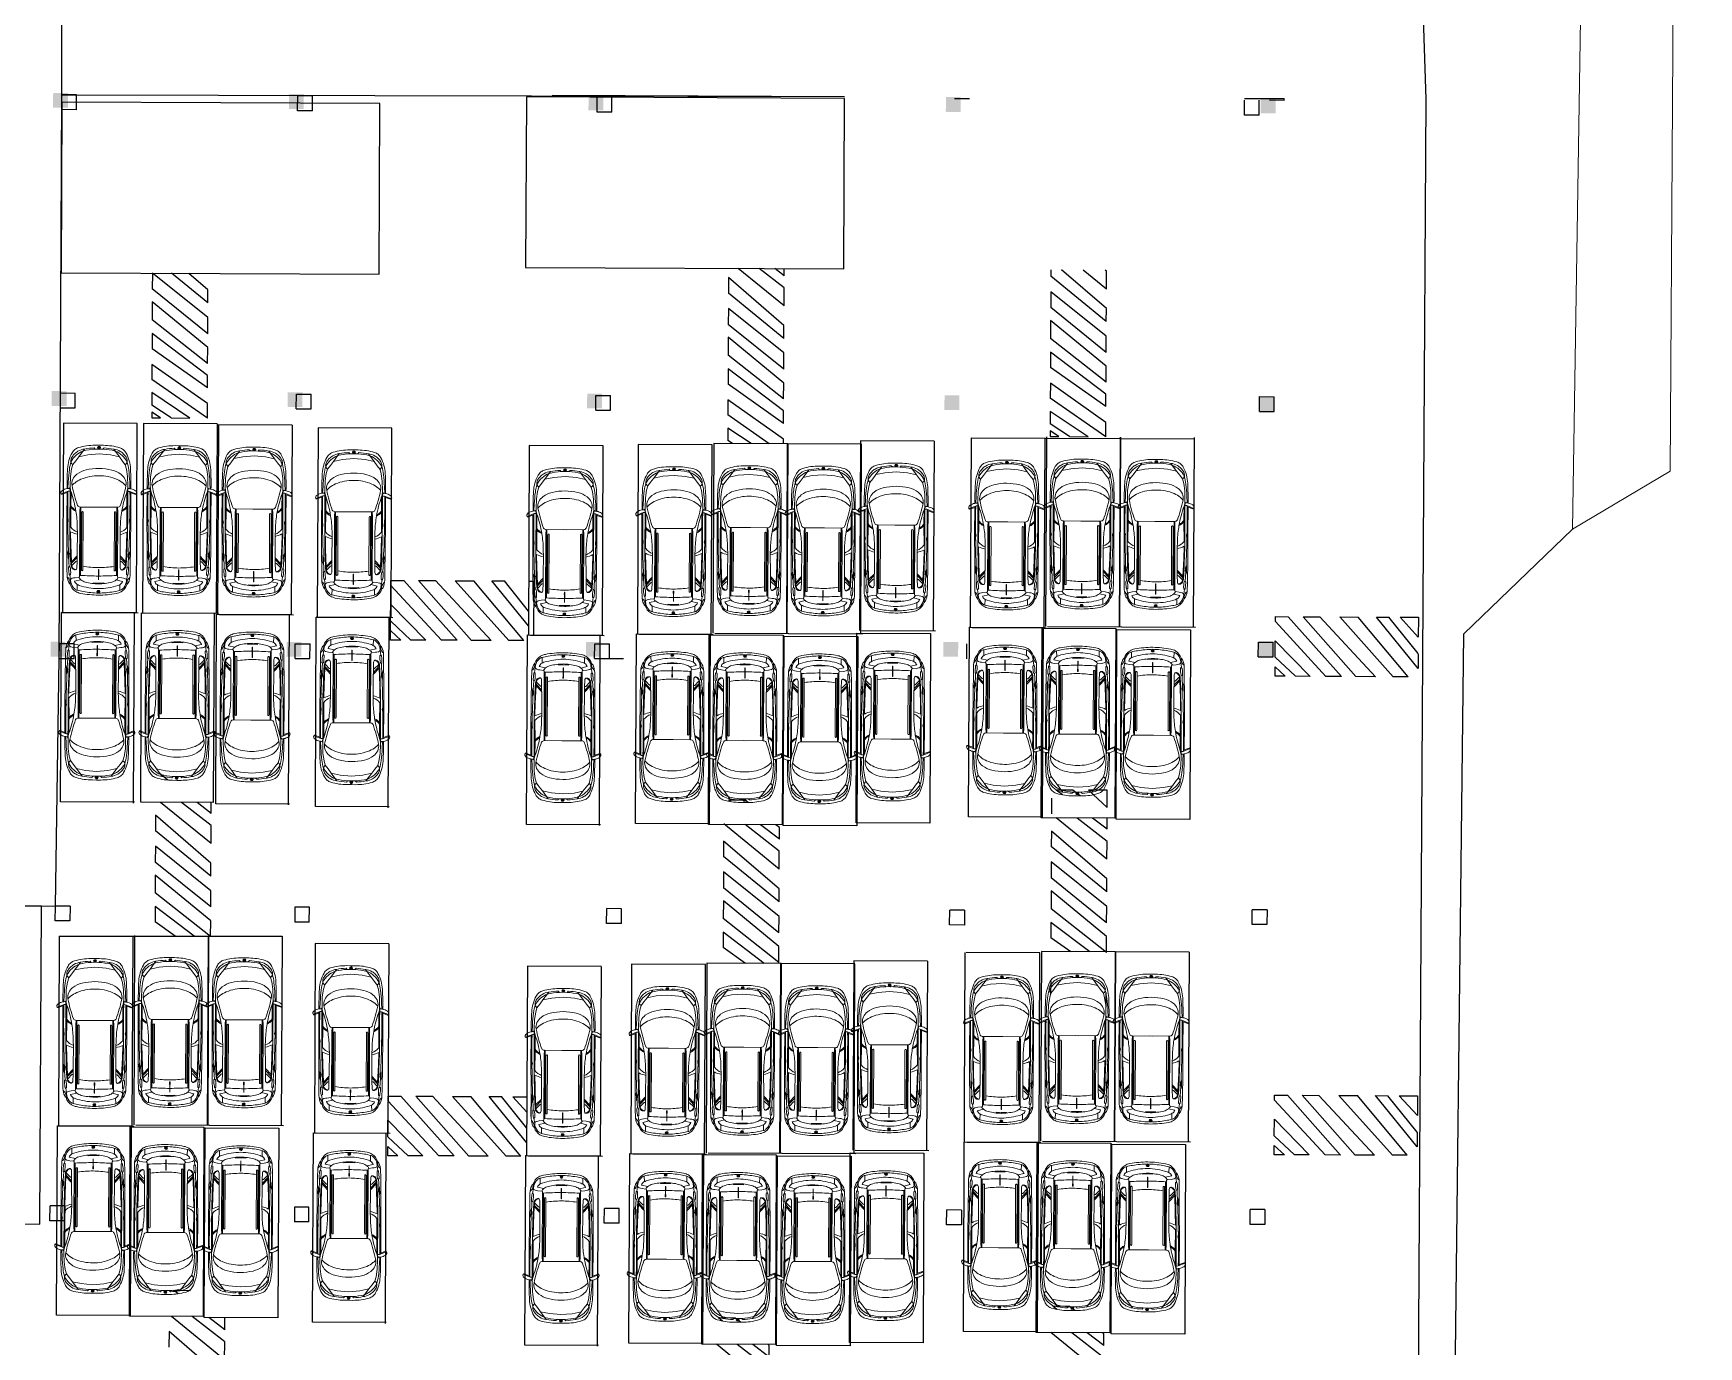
# Model space of a CAD drawing. Header units: metres. Extents: x 322294 to 7190115, y 7390841 to 10157759.
# Drawn here: x 323582.77 to 323627.81, y 7394658.38 to 7394693.89 of the extents above; entities that cross this region are included whole.
import ezdxf

# ---------------------------------------------------------------- set-up
doc = ezdxf.new("R2010")
doc.units = ezdxf.units.M
doc.layers.get('0').update_dxf_attribs({"lineweight": 18})
for name, color, linetype, lineweight in [('100_SIST_VIARIO_MEIO_FIO', 1, 'Continuous', 18), ('206_MURO_E_MURO_ARRIMO', 7, 'Continuous', 18), ('linagrossa', 7, 'Continuous', 25)]:
    doc.layers.add(name, color=color, linetype=linetype, lineweight=lineweight)

# ---------------------------------------------------------------- blocks, each defined once
blk = doc.blocks.new('Renault Scénic dessus')
for p, q in [((-0.592, 0.8), (-0.486, 0.801)), ((-0.486, 0.801), (-0.235, 0.8)), ((-0.443, 0.774), (-0.03, 0.774)), ((-0.235, 0.8), (0.26, 0.801)), ((-0.03, 0.774), (0.016, 0.774)), ((0.131, 0.513), (0, 0.504)), ((0, 0.485), (1.982, 0.485)), ((0.016, 0.774), (0.586, 0.778)), ((2.028, 0.513), (0.131, 0.513)), ((0.26, 0.801), (0.746, 0.8)), ((0.721, 0.779), (1.085, 0.771)), ((0.746, 0.8), (1.215, 0.789)), ((1.085, 0.771), (1.588, 0.751)), ((1.215, 0.789), (1.536, 0.776)), ((1.588, 0.751), (1.414, 0.586)), ((1.464, 0.587), (1.634, 0.749)), ((1.536, 0.776), (1.671, 0.767)), ((1.688, 0.732), (1.577, 0.623)), ((1.968, 0.799), (2.122, 0.777)), ((1.982, 0.485), (1.982, 0.513)), ((2.122, 0.777), (2.216, 0.785)), ((2.122, 0.777), (2.188, 0.768)), ((2.247, 0.58), (2.414, 0.582)), ((-1.756, -0.017), (-1.726, 0.007)), ((-1.756, -0.019), (-1.726, 0.005)), ((-1.726, 0.007), (-1.686, -0.021)), ((-1.726, -0.024), (-1.726, 0.007)), ((-1.726, 0.005), (-1.686, -0.023)), ((-1.726, -0.026), (-1.726, 0.005)), ((-1.719, 0.108), (-1.684, 0.074)), ((-1.717, 0.004), (-1.717, -0.028)), ((-1.717, 0.002), (-1.717, -0.03)), ((1.827, 0.458), (0.152, 0.458)), ((1.827, 0.417), (0.152, 0.417)), ((2.421, -0.017), (2.451, 0.007)), ((2.421, -0.019), (2.451, 0.005)), ((2.451, 0.007), (2.492, -0.021)), ((2.451, -0.024), (2.451, 0.007)), ((2.451, 0.005), (2.492, -0.023)), ((2.451, -0.026), (2.451, 0.005)), ((2.46, 0.004), (2.46, -0.028)), ((2.46, 0.002), (2.46, -0.03)), ((-1.756, -0.017), (-1.756, -0.045)), ((-1.756, -0.019), (-1.756, -0.047)), ((-1.756, -0.054), (-1.756, -0.026)), ((-1.756, -0.056), (-1.756, -0.028)), ((-1.756, -0.054), (-1.726, -0.078)), ((-1.756, -0.056), (-1.726, -0.08)), ((-1.753, -0.024), (-1.726, -0.047)), ((-1.753, -0.047), (-1.726, -0.024)), ((-1.753, -0.049), (-1.726, -0.026)), ((-1.753, -0.026), (-1.726, -0.049)), ((-1.726, -0.024), (-1.704, -0.037)), ((-1.726, -0.026), (-1.704, -0.039)), ((-1.726, -0.047), (-1.704, -0.034)), ((-1.726, -0.049), (-1.704, -0.036)), ((-1.726, -0.047), (-1.726, -0.078)), ((-1.726, -0.049), (-1.726, -0.08)), ((-1.726, -0.078), (-1.686, -0.05)), ((-1.726, -0.08), (-1.686, -0.052)), ((-1.719, -0.181), (-1.684, -0.147)), ((-1.717, -0.075), (-1.717, -0.043)), ((-1.717, -0.077), (-1.717, -0.045)), ((-1.686, -0.05), (-1.686, -0.017)), ((-1.686, -0.052), (-1.686, -0.018)), ((-1.686, -0.021), (-1.686, -0.055)), ((-1.686, -0.023), (-1.686, -0.056)), ((2.421, -0.017), (2.421, -0.045)), ((2.421, -0.019), (2.421, -0.047)), ((2.421, -0.054), (2.421, -0.026)), ((2.421, -0.056), (2.421, -0.028)), ((2.421, -0.054), (2.451, -0.078)), ((2.421, -0.056), (2.451, -0.08)), ((2.424, -0.024), (2.451, -0.047)), ((2.424, -0.047), (2.451, -0.024)), ((2.424, -0.049), (2.451, -0.026)), ((2.424, -0.026), (2.451, -0.049)), ((2.451, -0.024), (2.474, -0.037)), ((2.451, -0.026), (2.474, -0.039)), ((2.451, -0.047), (2.474, -0.034)), ((2.451, -0.049), (2.474, -0.036)), ((2.451, -0.047), (2.451, -0.078)), ((2.451, -0.049), (2.451, -0.08)), ((2.451, -0.078), (2.492, -0.05)), ((2.451, -0.08), (2.492, -0.052)), ((2.46, -0.075), (2.46, -0.043)), ((2.46, -0.077), (2.46, -0.045)), ((2.492, -0.05), (2.492, -0.017)), ((2.492, -0.052), (2.492, -0.018)), ((2.492, -0.021), (2.492, -0.055)), ((2.492, -0.023), (2.492, -0.056)), ((-0.592, -0.873), (-0.486, -0.874)), ((-0.486, -0.874), (-0.235, -0.873)), ((-0.443, -0.847), (-0.03, -0.847)), ((-0.235, -0.873), (0.26, -0.874)), ((-0.03, -0.847), (0.016, -0.847)), ((0, -0.558), (1.982, -0.558)), ((0.131, -0.586), (0, -0.577)), ((0.016, -0.847), (0.586, -0.851)), ((2.028, -0.586), (0.131, -0.586)), ((1.827, -0.49), (0.152, -0.49)), ((1.827, -0.531), (0.152, -0.531)), ((0.26, -0.874), (0.746, -0.873)), ((0.721, -0.852), (1.085, -0.844)), ((0.746, -0.873), (1.215, -0.862)), ((1.085, -0.844), (1.588, -0.824)), ((1.215, -0.862), (1.536, -0.849)), ((1.588, -0.824), (1.414, -0.659)), ((1.464, -0.66), (1.634, -0.822)), ((1.536, -0.849), (1.671, -0.84)), ((1.688, -0.805), (1.577, -0.696)), ((1.968, -0.872), (2.122, -0.85)), ((1.982, -0.558), (1.982, -0.586)), ((2.122, -0.85), (2.188, -0.841)), ((2.122, -0.85), (2.216, -0.858)), ((2.247, -0.653), (2.414, -0.655))]:
    blk.add_line(p, q)
for points in [[(-0.461, 0.856, 0.353906), (-0.419, 0.89), (-0.367, 1.032, 0.370774), (-0.378, 1.061, 0.210872), (-0.429, 1.065, 0.162353), (-0.48, 1.026, 0.107278), (-0.535, 0.889, 0.020964), (-0.541, 0.839, 0.389381), (-0.513, 0.804, 0.080297), (-0.462, 0.803, 16.722263)], [(-1.794, -0.036), (-1.794, 0.087, -0.072167), (-1.725, 0.562, -0.093699), (-1.672, 0.665, -0.103338), (-1.574, 0.747, -0.111893), (-1.109, 0.878, -0.016441), (-0.535, 0.889, -2.171327)], [(-1.234, 0.726, 0.26796), (-1.354, 0.781, 0.119019), (-1.457, 0.746, 0.056513), (-1.544, 0.676, 0.058396), (-1.621, 0.578, 0.113862), (-1.685, 0.386, 0.030391), (-1.719, 0.108, 0.308257)], [(-0.538, 0.864), (-0.733, 0.855, 0.019145), (-1.087, 0.825, 0.041952), (-1.316, 0.777, 0.176888), (-1.63, 0.428, 0.05168), (-1.684, 0.074), (-1.686, -0.036)], [(0, -0.073), (0, 0.504, 0.253925), (-0.043, 0.583, 0.035571), (-0.622, 0.746, 0.164538), (-0.806, 0.723, 0.116966), (-0.954, 0.603, 0.107283), (-1.079, 0.338, 0.054096), (-1.125, -0.036, 0.659613)], [(-0.909, -0.036, -0.109468), (-0.806, 0.489, -0.0676), (-0.697, 0.668, -0.054472), (-0.619, 0.745, -0.054472)], [(-0.62, 0.8), (-0.583, 0.8, 0.374865), (-0.541, 0.836, 3.046948)], [(1.588, 0.751), (1.679, 0.747, -0.195924), (1.782, 0.699), (1.813, 0.656, -0.415988), (1.804, 0.607, -0.131117), (1.76, 0.591), (1.578, 0.588), (1.277, 0.585), (0.791, 0.581), (0.564, 0.587, -0.034917), (0.118, 0.63, -0.042594), (-0.443, 0.774, 0.089828), (-0.601, 0.8, 8.659985)], [(-0.419, 0.89), (0.337, 0.892), (1.099, 0.887), (1.804, 0.881), (1.981, 0.877, -0.117452), (2.192, 0.827, -0.109222), (2.242, 0.786, -1.522612)], [(0.539, 0.862, 0.208692), (0.493, 0.886), (0.311, 0.887, 0.262646), (0.273, 0.866, 0.262646)], [(0.32, 0.865, 0.18708), (0.459, 0.863, 0.18708)], [(1.533, 0.828, 0.098436), (1.476, 0.85), (1.304, 0.855, 0.216984), (1.268, 0.84, 0.216984)], [(1.319, 0.838, 0.187689), (1.354, 0.821), (1.428, 0.819, 0.228967), (1.457, 0.832, 0.228967)], [(1.749, 0.789, 0.056082), (1.948, 0.774, 0.779005), (1.957, 0.813, 0.075049), (1.933, 0.82, 0.03971), (1.748, 0.834, 0.875786), (1.749, 0.789, -0.269448)], [(2.028, 0.513), (2.038, 0.537), (2.05, 0.644, -0.038104), (2.068, 0.731, -0.301997), (2.122, 0.777, -0.551842)], [(2.226, -0.036, 0.058416), (2.176, 0.346, 0.106862), (2.112, 0.476, 0.104556), (2.038, 0.537, 1.240711)], [(2.242, 0.786, -0.222402), (2.056, 0.849, -0.251336), (2.048, 0.872, -0.251336)], [(2.364, -0.036, 0.076148), (2.272, 0.524, 0.065065), (2.241, 0.591, 0.165567), (2.153, 0.66), (2.112, 0.476)], [(2.188, 0.768, -0.163029), (2.377, 0.655, -0.113893), (2.414, 0.582, -0.020711), (2.453, 0.404, -0.036759), (2.495, -0.036, -1.02374)], [(2.242, 0.786, -0.1817), (2.451, 0.623, -0.092141), (2.504, 0.484, -0.042972), (2.554, -0.036, 0.990734)], [(0, 0), (0, -0.577, -0.253925), (-0.043, -0.656, -0.035571), (-0.622, -0.819, -0.164538), (-0.806, -0.796, -0.116966), (-0.954, -0.676, -0.107283), (-1.079, -0.411, -0.054096), (-1.125, -0.036, -0.659613)], [(-1.794, -0.036), (-1.794, -0.16, 0.072167), (-1.725, -0.635, 0.093699), (-1.672, -0.738, 0.103338), (-1.574, -0.82, 0.111893), (-1.109, -0.951, 0.016441), (-0.535, -0.962, 2.171327)], [(-1.234, -0.799, -0.26796), (-1.354, -0.854, -0.119019), (-1.457, -0.819, -0.056513), (-1.544, -0.749, -0.058396), (-1.621, -0.651, -0.113862), (-1.685, -0.459, -0.030391), (-1.719, -0.181, -0.308257)], [(-0.538, -0.937), (-0.733, -0.928, -0.019145), (-1.087, -0.898, -0.041952), (-1.316, -0.85, -0.176888), (-1.63, -0.501, -0.05168), (-1.684, -0.147), (-1.686, -0.036)], [(-0.909, -0.036, 0.109468), (-0.806, -0.562, 0.0676), (-0.697, -0.741, 0.054472), (-0.619, -0.818, 0.054472)], [(2.226, -0.036, -0.058416), (2.176, -0.419, -0.106862), (2.112, -0.549, -0.104556), (2.038, -0.61, -1.240711)], [(2.364, -0.036, -0.076148), (2.272, -0.597, -0.065065), (2.241, -0.664, -0.165567), (2.153, -0.733), (2.112, -0.549)], [(2.188, -0.841, 0.163029), (2.377, -0.728, 0.113893), (2.414, -0.655, 0.020711), (2.453, -0.477, 0.036759), (2.495, -0.036, 1.02374)], [(2.242, -0.859, 0.1817), (2.451, -0.696, 0.092141), (2.504, -0.557, 0.042972), (2.554, -0.036, -0.990734)], [(-0.62, -0.873), (-0.583, -0.873, -0.374865), (-0.541, -0.909, -3.046948)], [(1.588, -0.824), (1.679, -0.82, 0.195924), (1.782, -0.772), (1.813, -0.729, 0.415988), (1.804, -0.68, 0.131117), (1.76, -0.664), (1.578, -0.66), (1.277, -0.658), (0.791, -0.654), (0.564, -0.66, 0.034917), (0.118, -0.703, 0.042594), (-0.443, -0.847, -0.089828), (-0.601, -0.873, -8.659985)], [(-0.461, -0.929, -0.353906), (-0.419, -0.963), (-0.367, -1.105, -0.370774), (-0.378, -1.134, -0.210872), (-0.429, -1.138, -0.162353), (-0.48, -1.099, -0.107278), (-0.535, -0.962, -0.020964), (-0.541, -0.912, -0.389381), (-0.513, -0.877, -0.080297), (-0.462, -0.876, -16.722263)], [(-0.419, -0.963), (0.337, -0.965), (1.099, -0.96), (1.804, -0.954), (1.981, -0.95, 0.117452), (2.192, -0.9, 0.109222), (2.242, -0.859, 1.522612)], [(0.539, -0.935, -0.208692), (0.493, -0.959), (0.311, -0.96, -0.262646), (0.273, -0.939, -0.262646)], [(0.32, -0.938, -0.18708), (0.459, -0.936, -0.18708)], [(1.533, -0.901, -0.098436), (1.476, -0.923), (1.304, -0.928, -0.216984), (1.268, -0.913, -0.216984)], [(1.319, -0.911, -0.187689), (1.354, -0.894), (1.428, -0.892, -0.228967), (1.457, -0.905, -0.228967)], [(1.749, -0.862, -0.056082), (1.948, -0.847, -0.779005), (1.957, -0.886, -0.075049), (1.933, -0.893, -0.03971), (1.748, -0.907, -0.875786), (1.749, -0.862, 0.269448)], [(2.028, -0.586), (2.038, -0.61), (2.05, -0.717, 0.038104), (2.068, -0.804, 0.301997), (2.122, -0.85, 0.551842)], [(2.242, -0.859, 0.222402), (2.056, -0.922, 0.251336), (2.048, -0.945, 0.251336)]]:
    blk.add_lwpolyline(points, format="xyb")
for points in [[(-0.462, 0.803), (-0.461, 0.856), (-0.378, 1.061)], [(-1.685, 0.386), (-1.461, 0.552), (-1.341, 0.643), (-1.234, 0.726), (-1.106, 0.761), (-0.89, 0.793), (-0.62, 0.8)], [(-1.544, -0.036), (-1.516, 0.292), (-1.461, 0.552)], [(2.217, 0.114), (2.197, 0.114), (2.205, -0.036)], [(-1.685, -0.459), (-1.461, -0.625), (-1.341, -0.716), (-1.234, -0.799), (-1.106, -0.834), (-0.89, -0.866), (-0.62, -0.873)], [(-1.544, -0.036), (-1.516, -0.365), (-1.461, -0.625)], [(2.217, -0.187), (2.197, -0.187), (2.205, -0.036)], [(-0.462, -0.876), (-0.461, -0.929), (-0.378, -1.134)]]:
    blk.add_lwpolyline(points)
for points in [[(1.813, -0.043), (1.885, -0.043), (1.885, -0.03), (1.813, -0.03)], [(1.813, -0.03), (1.885, -0.03), (1.885, -0.043), (1.813, -0.043)], [(1.885, -0.04), (2.112, -0.04), (2.112, -0.033), (1.885, -0.033)], [(1.885, -0.033), (2.112, -0.033), (2.112, -0.04), (1.885, -0.04)]]:
    blk.add_lwpolyline(points, close=True)
for centre, radius, start, end in [((-0.068, -31.724), 32.591, 88.5773, 90.6437), ((-0.236, 0.481), 0.357, 25.7701, 55.1016), ((-0.328, 0.407), 0.5, 26.5906, 47.4086), ((0.318, 0.433), 0.436, 19.9559, 52.2027), ((-0.127, 0.366), 0.943, 13.1877, 25.9771), ((-0.067, -31.688), 32.556, 86.8361, 88.5773), ((1.624, 0.604), 0.051, 158.9024, 199.4247), ((1.658, 0.569), 0.198, 48.7917, 86.2108), ((1.716, 0.697), 0.0455, 96.6793, 128.3391), ((-1.305, -0.06), 3.061, 9.7305, 10.2412), ((1.723, 0.643), 0.0998, 355.1854, 48.7917), ((1.787, 0.638), 0.0356, 299.4803, 355.1854), ((-14.932, -0.345), 16.935, 1.0451, 2.8091), ((0.152, 0.437), 0.0205, 90, 270), ((-1.305, -0.06), 3.061, 0.4344, 8.9519), ((1.827, 0.437), 0.0205, 270, 90), ((-1.305, -0.013), 3.061, 351.0481, 359.5656), ((-14.932, 0.272), 16.935, 357.1909, 358.9549), ((-0.068, 31.651), 32.591, 269.3563, 271.4227), ((-0.236, -0.554), 0.357, 304.8984, 334.2299), ((-0.328, -0.48), 0.5, 312.5914, 333.4094), ((0.152, -0.51), 0.0205, 90, 270), ((0.318, -0.506), 0.436, 307.7973, 340.0441), ((-0.127, -0.438), 0.943, 334.0229, 346.8123), ((-0.067, 31.615), 32.556, 271.4227, 273.1639), ((1.624, -0.677), 0.051, 160.5753, 201.0976), ((1.658, -0.642), 0.198, 273.7892, 311.2083), ((1.716, -0.77), 0.0455, 231.6609, 263.3207), ((-1.305, -0.013), 3.061, 349.7588, 350.2695), ((1.723, -0.716), 0.0998, 311.2083, 4.8146), ((1.787, -0.711), 0.0356, 4.8146, 60.5197), ((1.827, -0.51), 0.0205, 270, 90)]:
    blk.add_arc(centre, radius, start, end)
blk = doc.blocks.new('A$C163E78D0')
blk.add_blockref('Renault Scénic dessus', (10.615, 6.021))

msp = doc.modelspace()

# ---------------------------------------------------------------- hatches: boundary and pattern name
at = {"layer": 'linagrossa'}
h = msp.add_hatch(color=256, dxfattribs=at)
h.dxf.hatch_style = 1
h.paths.add_polyline_path([(323583.704, 7394691.872), (323583.706, 7394692.272), (323583.306, 7394692.274), (323583.304, 7394691.874)])
h.paths.add_polyline_path([(323583.667, 7394683.812), (323583.669, 7394684.212), (323583.269, 7394684.214), (323583.267, 7394683.814)])
h.paths.add_polyline_path([(323583.637, 7394677.037), (323583.638, 7394677.437), (323583.238, 7394677.437), (323583.237, 7394677.037)])
h.paths.add_polyline_path([(323590.016, 7394677.036), (323590.018, 7394677.436), (323589.618, 7394677.436), (323589.616, 7394677.036)])
h.paths.add_polyline_path([(323590.047, 7394683.783), (323590.049, 7394684.183), (323589.649, 7394684.185), (323589.647, 7394683.785)])
h.paths.add_polyline_path([(323590.083, 7394691.843), (323590.085, 7394692.243), (323589.685, 7394692.245), (323589.683, 7394691.845)])
h.paths.add_polyline_path([(323598.183, 7394691.806), (323598.185, 7394692.206), (323597.785, 7394692.208), (323597.783, 7394691.808)])
h.paths.add_polyline_path([(323598.146, 7394683.746), (323598.148, 7394684.146), (323597.748, 7394684.148), (323597.746, 7394683.748)])
h.paths.add_polyline_path([(323598.115, 7394677.034), (323598.117, 7394677.434), (323597.717, 7394677.434), (323597.715, 7394677.034)])
h.paths.add_polyline_path([(323607.78, 7394677.031), (323607.782, 7394677.431), (323607.382, 7394677.431), (323607.38, 7394677.031)])
h.paths.add_polyline_path([(323607.81, 7394683.702), (323607.812, 7394684.102), (323607.412, 7394684.104), (323607.41, 7394683.704)])
h.paths.add_polyline_path([(323607.847, 7394691.762), (323607.849, 7394692.162), (323607.449, 7394692.164), (323607.447, 7394691.764)])
h.paths.add_polyline_path([(323616.365, 7394691.723), (323616.366, 7394692.123), (323615.966, 7394692.125), (323615.965, 7394691.725)])
h.paths.add_polyline_path([(323616.328, 7394683.663), (323616.33, 7394684.063), (323615.93, 7394684.065), (323615.928, 7394683.665)])
h.paths.add_polyline_path([(323616.298, 7394677.029), (323616.299, 7394677.429), (323615.899, 7394677.429), (323615.898, 7394677.029)])

# ---------------------------------------------------------------- linework, layer by layer
at = {"layer": '100_SIST_VIARIO_MEIO_FIO'}
msp.add_lwpolyline([(323627.808, 7394753.89), (323627.738, 7394713.566), (323627.256, 7394705.677), (323627.164, 7394701.958), (323627.034, 7394682.051), (323627.034, 7394682.051), (323624.391, 7394680.484)], dxfattribs=at)
at = {"layer": '206_MURO_E_MURO_ARRIMO'}
msp.add_line((323624.391, 7394680.484), (323624.704, 7394700.412), dxfattribs=at)
at = {"layer": 'linagrossa'}
for p, q in [((323583.54, 7394692.224), (323583.54, 7394695.518)), ((323620.313, 7394695.518), (323620.425, 7394692.106)), ((323583.471, 7394676.987), (323583.54, 7394692.224)), ((323583.539, 7394691.824), (323583.54, 7394692.224)), ((323583.94, 7394692.222), (323583.54, 7394692.224)), ((323583.54, 7394692.224), (323604.708, 7394692.177)), ((323583.938, 7394691.822), (323583.94, 7394692.222)), ((323589.918, 7394691.795), (323589.92, 7394692.195)), ((323590.32, 7394692.193), (323589.92, 7394692.195)), ((323590.318, 7394691.793), (323590.32, 7394692.193)), ((323598.017, 7394691.758), (323598.019, 7394692.158)), ((323598.419, 7394692.156), (323598.019, 7394692.158)), ((323598.417, 7394691.756), (323598.419, 7394692.156)), ((323608.083, 7394692.112), (323607.683, 7394692.114)), ((323615.522, 7394691.678), (323615.524, 7394692.078)), ((323615.922, 7394691.676), (323615.924, 7394692.076)), ((323616.601, 7394692.073), (323616.201, 7394692.075)), ((323616.601, 7394692.073), (323616.601, 7394692.123)), ((323620.425, 7394692.106), (323620.2, 7394653.964)), ((323583.938, 7394691.822), (323583.539, 7394691.824)), ((323590.318, 7394691.793), (323589.918, 7394691.795)), ((323598.417, 7394691.756), (323598.017, 7394691.758)), ((323615.922, 7394691.676), (323615.522, 7394691.678)), ((323603.073, 7394686.52), (323601.835, 7394687.531)), ((323603.075, 7394687.005), (323602.403, 7394687.528)), ((323603.076, 7394687.332), (323602.825, 7394687.526)), ((323611.79, 7394686.443), (323610.574, 7394687.491)), ((323611.792, 7394686.973), (323611.161, 7394687.488)), ((323611.794, 7394687.458), (323611.76, 7394687.485)), ((323587.489, 7394686.204), (323585.988, 7394687.407)), ((323587.491, 7394686.599), (323586.51, 7394687.4)), ((323587.493, 7394686.949), (323586.971, 7394687.398)), ((323603.07, 7394685.989), (323601.57, 7394687.283)), ((323611.788, 7394686.093), (323610.287, 7394687.318)), ((323587.486, 7394685.392), (323585.985, 7394686.628)), ((323587.487, 7394685.764), (323585.986, 7394686.978)), ((323603.069, 7394685.64), (323601.568, 7394686.865)), ((323611.786, 7394685.698), (323610.285, 7394686.901)), ((323587.484, 7394684.962), (323585.983, 7394686.144)), ((323603.067, 7394685.245), (323601.566, 7394686.448)), ((323611.784, 7394685.258), (323610.284, 7394686.472)), ((323587.482, 7394684.637), (323585.981, 7394685.775)), ((323603.065, 7394684.805), (323601.564, 7394686.019)), ((323611.783, 7394684.885), (323610.282, 7394686.122)), ((323587.481, 7394684.301), (323585.979, 7394685.361)), ((323603.063, 7394684.432), (323601.562, 7394685.669)), ((323611.779, 7394684.131), (323610.278, 7394685.269)), ((323611.781, 7394684.456), (323610.28, 7394685.638)), ((323587.479, 7394683.876), (323585.977, 7394684.935)), ((323603.06, 7394683.678), (323601.558, 7394684.816)), ((323603.061, 7394684.002), (323601.56, 7394685.185)), ((323611.778, 7394683.795), (323610.276, 7394684.854)), ((323587.477, 7394683.485), (323585.975, 7394684.532)), ((323603.058, 7394683.342), (323601.557, 7394684.401)), ((323611.776, 7394683.369), (323610.274, 7394684.429)), ((323583.502, 7394683.764), (323583.504, 7394684.164)), ((323583.504, 7394684.164), (323583.904, 7394684.162)), ((323583.902, 7394683.762), (323583.904, 7394684.162)), ((323587, 7394683.487), (323585.974, 7394684.174)), ((323589.881, 7394683.735), (323589.883, 7394684.135)), ((323589.883, 7394684.135), (323590.283, 7394684.133)), ((323590.281, 7394683.733), (323590.283, 7394684.133)), ((323597.98, 7394683.698), (323597.982, 7394684.098)), ((323597.982, 7394684.098), (323598.382, 7394684.096)), ((323598.38, 7394683.696), (323598.382, 7394684.096)), ((323603.056, 7394682.916), (323601.555, 7394683.976)), ((323611.774, 7394682.979), (323610.272, 7394684.026)), ((323615.928, 7394683.665), (323615.93, 7394684.065)), ((323615.93, 7394684.065), (323616.33, 7394684.063)), ((323616.328, 7394683.663), (323616.33, 7394684.063)), ((323583.502, 7394683.764), (323583.902, 7394683.762)), ((323586.207, 7394683.491), (323585.971, 7394683.643)), ((323586.496, 7394683.489), (323585.972, 7394683.838)), ((323589.881, 7394683.735), (323590.281, 7394683.733)), ((323597.98, 7394683.698), (323598.38, 7394683.696)), ((323602.673, 7394682.791), (323601.553, 7394683.573)), ((323611.297, 7394682.981), (323610.271, 7394683.667)), ((323615.928, 7394683.665), (323616.328, 7394683.663)), ((323583.581, 7394683.351), (323583.558, 7394678.227)), ((323585.574, 7394683.342), (323583.581, 7394683.351)), ((323585.57, 7394683.342), (323585.546, 7394678.217)), ((323585.749, 7394683.341), (323585.725, 7394678.217)), ((323587.742, 7394683.332), (323585.749, 7394683.341)), ((323587.738, 7394683.332), (323587.714, 7394678.208)), ((323587.777, 7394683.3), (323587.753, 7394678.176)), ((323589.77, 7394683.291), (323587.777, 7394683.3)), ((323589.766, 7394683.291), (323589.742, 7394678.167)), ((323590.47, 7394683.225), (323590.447, 7394678.1)), ((323592.464, 7394683.215), (323590.47, 7394683.225)), ((323592.459, 7394683.216), (323592.436, 7394678.091)), ((323602.18, 7394682.794), (323601.551, 7394683.214)), ((323610.17, 7394682.976), (323610.146, 7394677.851)), ((323610.504, 7394682.985), (323610.268, 7394683.136)), ((323610.793, 7394682.983), (323610.269, 7394683.331)), ((323596.183, 7394682.742), (323596.16, 7394677.617)), ((323598.177, 7394682.733), (323596.183, 7394682.742)), ((323598.172, 7394682.733), (323598.149, 7394677.608)), ((323599.131, 7394682.772), (323599.107, 7394677.647)), ((323601.124, 7394682.763), (323599.131, 7394682.772)), ((323601.12, 7394682.763), (323601.096, 7394677.638)), ((323601.169, 7394682.798), (323601.145, 7394677.674)), ((323603.162, 7394682.789), (323601.169, 7394682.798)), ((323601.674, 7394682.796), (323601.55, 7394682.878)), ((323603.157, 7394682.789), (323603.134, 7394677.665)), ((323603.171, 7394682.789), (323603.147, 7394677.665)), ((323605.164, 7394682.78), (323603.171, 7394682.789)), ((323605.14, 7394682.867), (323605.117, 7394677.742)), ((323605.159, 7394682.78), (323605.136, 7394677.655)), ((323607.134, 7394682.858), (323605.14, 7394682.867)), ((323607.129, 7394682.858), (323607.106, 7394677.733)), ((323608.132, 7394682.95), (323608.109, 7394677.825)), ((323608.132, 7394682.95), (323614.161, 7394682.922)), ((323610.121, 7394682.94), (323610.098, 7394677.816)), ((323612.159, 7394682.967), (323612.135, 7394677.842)), ((323612.172, 7394682.967), (323612.148, 7394677.842)), ((323614.161, 7394682.958), (323614.137, 7394677.833)), ((323621.452, 7394677.656), (323624.391, 7394680.484)), ((323593.809, 7394677.479), (323592.44, 7394678.963)), ((323594.228, 7394677.477), (323592.788, 7394679.094)), ((323594.62, 7394677.475), (323593.188, 7394679.092)), ((323595.148, 7394677.473), (323593.644, 7394679.09)), ((323595.63, 7394677.471), (323594.181, 7394679.088)), ((323596.031, 7394677.469), (323594.682, 7394679.085)), ((323596.161, 7394677.869), (323595.173, 7394679.083)), ((323596.163, 7394678.268), (323595.51, 7394679.082)), ((323596.29, 7394678.56), (323596.304, 7394678.544)), ((323583.508, 7394673.108), (323583.531, 7394678.233)), ((323583.531, 7394678.234), (323585.525, 7394678.225)), ((323583.531, 7394678.233), (323585.525, 7394678.224)), ((323583.612, 7394678.226), (323585.605, 7394678.217)), ((323585.477, 7394673.079), (323585.501, 7394678.204)), ((323585.676, 7394673.098), (323585.699, 7394678.223)), ((323585.699, 7394678.224), (323587.692, 7394678.215)), ((323585.699, 7394678.223), (323587.693, 7394678.214)), ((323585.78, 7394678.217), (323587.773, 7394678.207)), ((323587.645, 7394673.089), (323587.669, 7394678.194)), ((323587.704, 7394673.057), (323587.727, 7394678.182)), ((323587.727, 7394678.183), (323589.72, 7394678.174)), ((323587.727, 7394678.182), (323589.721, 7394678.173)), ((323587.808, 7394678.176), (323589.801, 7394678.166)), ((323589.673, 7394673.028), (323589.697, 7394678.153)), ((323590.397, 7394672.982), (323590.421, 7394678.106)), ((323590.42, 7394678.108), (323592.414, 7394678.099)), ((323590.421, 7394678.106), (323592.414, 7394678.097)), ((323590.501, 7394678.1), (323592.495, 7394678.091)), ((323592.367, 7394672.952), (323592.39, 7394678.077)), ((323593.381, 7394677.481), (323592.437, 7394678.444)), ((323618.147, 7394676.499), (323616.707, 7394678.116)), ((323618.539, 7394676.497), (323617.108, 7394678.114)), ((323619.067, 7394676.494), (323617.563, 7394678.112)), ((323619.549, 7394676.492), (323618.1, 7394678.109)), ((323619.95, 7394676.49), (323618.601, 7394678.107)), ((323620.22, 7394676.719), (323619.092, 7394678.105)), ((323620.22, 7394677.118), (323619.429, 7394678.103)), ((323619.733, 7394678.102), (323620.223, 7394677.566)), ((323592.706, 7394677.484), (323592.434, 7394677.736)), ((323592.982, 7394677.483), (323592.435, 7394677.996)), ((323596.111, 7394672.499), (323596.134, 7394677.623)), ((323596.133, 7394677.625), (323598.127, 7394677.616)), ((323596.134, 7394677.623), (323598.127, 7394677.614)), ((323596.214, 7394677.617), (323598.208, 7394677.608)), ((323598.08, 7394672.47), (323598.103, 7394677.594)), ((323599.058, 7394672.529), (323599.081, 7394677.653)), ((323599.081, 7394677.655), (323601.074, 7394677.646)), ((323599.081, 7394677.653), (323601.075, 7394677.644)), ((323599.162, 7394677.647), (323601.155, 7394677.638)), ((323601.027, 7394672.5), (323601.05, 7394677.624)), ((323601.05, 7394677.626), (323603.044, 7394677.617)), ((323601.05, 7394677.624), (323603.044, 7394677.615)), ((323601.075, 7394677.644), (323601.051, 7394672.52)), ((323601.2, 7394677.674), (323603.193, 7394677.664)), ((323603.044, 7394677.615), (323603.021, 7394672.49)), ((323603.05, 7394672.467), (323603.074, 7394677.591)), ((323603.073, 7394677.593), (323605.067, 7394677.584)), ((323603.074, 7394677.591), (323605.067, 7394677.582)), ((323603.202, 7394677.664), (323605.195, 7394677.655)), ((323605.02, 7394672.545), (323605.043, 7394677.669)), ((323605.043, 7394677.671), (323607.037, 7394677.662)), ((323605.067, 7394677.582), (323605.044, 7394672.458)), ((323605.172, 7394677.742), (323607.165, 7394677.733)), ((323607.037, 7394677.66), (323607.014, 7394672.535)), ((323608.059, 7394672.707), (323608.083, 7394677.831)), ((323608.082, 7394677.833), (323610.076, 7394677.824)), ((323608.083, 7394677.831), (323610.076, 7394677.822)), ((323608.163, 7394677.825), (323610.157, 7394677.816)), ((323610.028, 7394672.677), (323610.052, 7394677.802)), ((323610.051, 7394677.803), (323612.045, 7394677.794)), ((323610.052, 7394677.802), (323612.045, 7394677.793)), ((323610.076, 7394677.822), (323610.053, 7394672.697)), ((323610.201, 7394677.851), (323612.194, 7394677.842)), ((323612.045, 7394677.793), (323612.022, 7394672.668)), ((323612.051, 7394672.645), (323612.075, 7394677.769)), ((323612.074, 7394677.771), (323614.068, 7394677.762)), ((323612.075, 7394677.769), (323614.068, 7394677.76)), ((323612.203, 7394677.842), (323614.196, 7394677.833)), ((323614.068, 7394677.76), (323614.045, 7394672.636)), ((323617.728, 7394676.501), (323616.359, 7394677.984)), ((323620.702, 7394612.346), (323621.452, 7394677.656)), ((323583.471, 7394676.987), (323583.473, 7394677.387)), ((323583.473, 7394677.387), (323583.873, 7394677.387)), ((323583.871, 7394676.987), (323583.873, 7394677.387)), ((323589.85, 7394676.986), (323589.852, 7394677.386)), ((323589.852, 7394677.386), (323590.252, 7394677.386)), ((323590.25, 7394676.986), (323590.252, 7394677.386)), ((323597.95, 7394676.984), (323597.952, 7394677.384)), ((323597.952, 7394677.384), (323598.352, 7394677.384)), ((323598.35, 7394676.984), (323598.352, 7394677.384)), ((323608.014, 7394676.981), (323608.016, 7394677.381)), ((323615.898, 7394677.029), (323615.899, 7394677.429)), ((323615.899, 7394677.429), (323616.299, 7394677.429)), ((323616.298, 7394677.029), (323616.299, 7394677.429)), ((323617.301, 7394676.503), (323616.357, 7394677.465)), ((323583.366, 7394670.292), (323583.471, 7394676.987)), ((323583.471, 7394676.987), (323583.871, 7394676.987)), ((323589.85, 7394676.986), (323590.25, 7394676.986)), ((323597.95, 7394676.984), (323598.727, 7394676.983)), ((323598.327, 7394676.984), (323598.327, 7394676.987)), ((323615.898, 7394677.029), (323616.298, 7394677.029)), ((323616.625, 7394676.506), (323616.353, 7394676.758)), ((323616.902, 7394676.504), (323616.355, 7394677.018)), ((323586.41, 7394673.698), (323586.207, 7394673.855)), ((323585.502, 7394673.099), (323583.508, 7394673.108)), ((323587.645, 7394673.089), (323585.676, 7394673.098)), ((323587.576, 7394671.983), (323586.213, 7394673.096)), ((323587.579, 7394672.468), (323586.776, 7394673.093)), ((323587.58, 7394672.795), (323587.196, 7394673.091)), ((323601.628, 7394673.116), (323601.573, 7394673.159)), ((323602.104, 7394673.092), (323602.024, 7394673.157)), ((323610.603, 7394673.299), (323610.435, 7394673.428)), ((323611.081, 7394673.27), (323610.886, 7394673.426)), ((323611.304, 7394673.424), (323611.811, 7394672.956)), ((323587.574, 7394671.453), (323586.073, 7394672.746)), ((323589.698, 7394673.048), (323587.704, 7394673.057)), ((323592.391, 7394672.972), (323590.397, 7394672.982)), ((323610.053, 7394672.697), (323608.059, 7394672.707)), ((323612.022, 7394672.668), (323610.028, 7394672.677)), ((323611.805, 7394671.557), (323610.434, 7394672.675)), ((323611.807, 7394672.042), (323610.997, 7394672.673)), ((323611.808, 7394672.369), (323611.417, 7394672.671)), ((323614.045, 7394672.636), (323612.051, 7394672.645)), ((323587.572, 7394671.103), (323586.071, 7394672.328)), ((323598.104, 7394672.49), (323596.111, 7394672.499)), ((323601.051, 7394672.52), (323599.058, 7394672.529)), ((323603.021, 7394672.49), (323601.027, 7394672.5)), ((323602.942, 7394671.287), (323601.441, 7394672.513)), ((323602.944, 7394671.773), (323602.017, 7394672.495)), ((323602.946, 7394672.1), (323602.436, 7394672.493)), ((323602.947, 7394672.416), (323602.853, 7394672.491)), ((323605.044, 7394672.458), (323603.05, 7394672.467)), ((323607.014, 7394672.535), (323605.02, 7394672.545)), ((323611.802, 7394671.026), (323610.302, 7394672.32)), ((323587.571, 7394670.708), (323586.07, 7394671.911)), ((323602.94, 7394670.757), (323601.439, 7394672.05)), ((323611.801, 7394670.677), (323610.3, 7394671.902)), ((323587.569, 7394670.268), (323586.068, 7394671.482)), ((323602.938, 7394670.407), (323601.437, 7394671.633)), ((323611.799, 7394670.282), (323610.298, 7394671.485)), ((323587.567, 7394669.895), (323586.066, 7394671.132)), ((323602.936, 7394670.012), (323601.435, 7394671.215)), ((323611.797, 7394669.842), (323610.296, 7394671.056)), ((323559.57, 7394670.4), (323583.366, 7394670.292)), ((323587.565, 7394669.466), (323586.064, 7394670.648)), ((323602.932, 7394669.2), (323601.432, 7394670.437)), ((323602.934, 7394669.572), (323601.433, 7394670.787)), ((323611.795, 7394669.469), (323610.294, 7394670.706)), ((323583.359, 7394669.892), (323583.366, 7394670.292)), ((323583.766, 7394670.29), (323583.366, 7394670.292)), ((323583.766, 7394670.29), (323583.759, 7394669.89)), ((323587.116, 7394669.48), (323586.062, 7394670.279)), ((323589.839, 7394670.262), (323589.839, 7394669.862)), ((323590.234, 7394670.26), (323589.839, 7394670.262)), ((323590.233, 7394669.86), (323590.234, 7394670.26)), ((323598.272, 7394669.824), (323598.275, 7394670.224)), ((323598.675, 7394670.222), (323598.275, 7394670.224)), ((323598.672, 7394669.822), (323598.675, 7394670.222)), ((323602.93, 7394668.77), (323601.429, 7394669.953)), ((323607.549, 7394669.782), (323607.553, 7394670.182)), ((323607.953, 7394670.18), (323607.553, 7394670.182)), ((323607.953, 7394670.18), (323607.949, 7394669.78)), ((323611.793, 7394669.039), (323610.292, 7394670.222)), ((323615.732, 7394669.793), (323615.735, 7394670.193)), ((323616.135, 7394670.191), (323615.735, 7394670.193)), ((323616.135, 7394670.191), (323616.132, 7394669.791)), ((323583.759, 7394669.89), (323583.359, 7394669.892)), ((323583.47, 7394669.475), (323583.447, 7394664.35)), ((323583.47, 7394669.475), (323589.499, 7394669.483)), ((323585.459, 7394669.466), (323585.436, 7394664.341)), ((323585.508, 7394669.501), (323585.485, 7394664.377)), ((323586.606, 7394669.479), (323586.06, 7394669.864)), ((323587.497, 7394669.492), (323587.474, 7394664.368)), ((323587.51, 7394669.492), (323587.487, 7394664.368)), ((323589.499, 7394669.483), (323589.476, 7394664.359)), ((323590.233, 7394669.86), (323589.839, 7394669.862)), ((323598.672, 7394669.822), (323598.272, 7394669.824)), ((323602.538, 7394668.741), (323601.428, 7394669.583)), ((323607.949, 7394669.78), (323607.549, 7394669.782)), ((323611.339, 7394669.057), (323610.29, 7394669.852)), ((323616.132, 7394669.791), (323615.732, 7394669.793)), ((323590.393, 7394669.284), (323590.37, 7394664.16)), ((323592.387, 7394669.275), (323590.393, 7394669.284)), ((323592.382, 7394669.275), (323592.359, 7394664.151)), ((323602.028, 7394668.744), (323601.426, 7394669.169)), ((323607.924, 7394658.794), (323607.97, 7394669.037)), ((323609.99, 7394669.028), (323607.996, 7394669.037)), ((323609.985, 7394669.028), (323609.962, 7394663.903)), ((323610.034, 7394669.063), (323610.011, 7394663.939)), ((323612.028, 7394669.054), (323610.034, 7394669.063)), ((323610.825, 7394669.06), (323610.289, 7394669.438)), ((323612.023, 7394669.054), (323612, 7394663.93)), ((323612.036, 7394669.054), (323612.013, 7394663.93)), ((323614.03, 7394669.045), (323612.036, 7394669.054)), ((323614.025, 7394669.045), (323614.002, 7394663.92)), ((323596.134, 7394668.665), (323596.111, 7394663.541)), ((323598.128, 7394668.656), (323596.134, 7394668.665)), ((323598.123, 7394668.656), (323598.1, 7394663.532)), ((323598.95, 7394668.722), (323598.927, 7394663.597)), ((323600.944, 7394668.713), (323598.95, 7394668.722)), ((323600.939, 7394668.713), (323600.916, 7394663.588)), ((323600.988, 7394668.749), (323600.964, 7394663.624)), ((323602.981, 7394668.739), (323600.988, 7394668.749)), ((323602.977, 7394668.739), (323602.953, 7394663.615)), ((323602.99, 7394668.739), (323602.966, 7394663.615)), ((323604.983, 7394668.73), (323602.99, 7394668.739)), ((323604.96, 7394668.817), (323604.936, 7394663.692)), ((323604.979, 7394668.73), (323604.955, 7394663.606)), ((323606.953, 7394668.808), (323604.96, 7394668.817)), ((323606.949, 7394668.808), (323606.925, 7394663.683)), ((323593.732, 7394663.539), (323592.363, 7394665.023)), ((323594.151, 7394663.537), (323592.711, 7394665.154)), ((323594.543, 7394663.535), (323593.112, 7394665.152)), ((323595.071, 7394663.533), (323593.567, 7394665.15)), ((323595.553, 7394663.531), (323594.104, 7394665.147)), ((323595.954, 7394663.529), (323594.605, 7394665.145)), ((323596.112, 7394663.895), (323595.096, 7394665.143)), ((323596.114, 7394664.293), (323595.433, 7394665.141)), ((323595.738, 7394665.14), (323596.116, 7394664.725)), ((323617.705, 7394663.565), (323616.336, 7394665.049)), ((323618.124, 7394663.563), (323616.684, 7394665.18)), ((323618.515, 7394663.561), (323617.084, 7394665.178)), ((323619.043, 7394663.559), (323617.539, 7394665.176)), ((323619.526, 7394663.557), (323618.077, 7394665.173)), ((323619.927, 7394663.555), (323618.577, 7394665.171)), ((323620.196, 7394663.784), (323619.069, 7394665.169)), ((323620.197, 7394664.182), (323619.405, 7394665.167)), ((323619.71, 7394665.166), (323620.2, 7394664.63)), ((323596.228, 7394664.603), (323596.227, 7394664.604)), ((323617.277, 7394663.567), (323616.333, 7394664.529)), ((323583.398, 7394659.232), (323583.421, 7394664.356)), ((323583.421, 7394664.358), (323585.414, 7394664.349)), ((323583.421, 7394664.356), (323585.414, 7394664.347)), ((323583.501, 7394664.35), (323585.495, 7394664.341)), ((323585.367, 7394659.203), (323585.39, 7394664.327)), ((323585.39, 7394664.329), (323587.383, 7394664.32)), ((323585.39, 7394664.327), (323587.384, 7394664.318)), ((323585.414, 7394664.347), (323585.391, 7394659.223)), ((323585.539, 7394664.377), (323587.533, 7394664.368)), ((323587.384, 7394664.318), (323587.36, 7394659.194)), ((323587.39, 7394659.17), (323587.413, 7394664.295)), ((323587.413, 7394664.296), (323589.406, 7394664.287)), ((323587.413, 7394664.295), (323589.407, 7394664.286)), ((323587.541, 7394664.368), (323589.535, 7394664.358)), ((323589.407, 7394664.286), (323589.383, 7394659.161)), ((323590.321, 7394659.041), (323590.344, 7394664.166)), ((323590.344, 7394664.167), (323592.337, 7394664.158)), ((323590.344, 7394664.166), (323592.338, 7394664.157)), ((323590.425, 7394664.16), (323592.418, 7394664.151)), ((323592.29, 7394659.012), (323592.313, 7394664.137)), ((323592.906, 7394663.543), (323592.359, 7394664.056)), ((323593.305, 7394663.541), (323592.361, 7394664.503)), ((323596.224, 7394664.156), (323596.226, 7394664.154)), ((323616.878, 7394663.569), (323616.331, 7394664.082)), ((323592.629, 7394663.544), (323592.357, 7394663.796)), ((323598.9, 7394663.605), (323600.894, 7394663.596)), ((323601.019, 7394663.624), (323603.012, 7394663.615)), ((323603.021, 7394663.615), (323605.014, 7394663.606)), ((323604.839, 7394658.495), (323604.863, 7394663.619)), ((323604.862, 7394663.621), (323606.856, 7394663.612)), ((323604.991, 7394663.692), (323606.984, 7394663.683)), ((323606.856, 7394663.61), (323606.833, 7394658.486)), ((323607.947, 7394663.92), (323609.94, 7394663.911)), ((323607.947, 7394663.918), (323609.941, 7394663.909)), ((323608.028, 7394663.912), (323610.021, 7394663.903)), ((323609.893, 7394658.765), (323609.916, 7394663.889)), ((323609.916, 7394663.891), (323611.909, 7394663.882)), ((323609.916, 7394663.889), (323611.91, 7394663.88)), ((323609.941, 7394663.909), (323609.917, 7394658.785)), ((323610.065, 7394663.939), (323612.059, 7394663.929)), ((323611.91, 7394663.88), (323611.886, 7394658.755)), ((323611.916, 7394658.732), (323611.939, 7394663.857)), ((323611.939, 7394663.858), (323613.932, 7394663.849)), ((323611.939, 7394663.857), (323613.933, 7394663.847)), ((323612.067, 7394663.929), (323614.061, 7394663.92)), ((323613.933, 7394663.847), (323613.909, 7394658.723)), ((323616.602, 7394663.57), (323616.33, 7394663.822)), ((323596.061, 7394658.422), (323596.085, 7394663.547)), ((323596.084, 7394663.548), (323598.078, 7394663.539)), ((323596.085, 7394663.547), (323598.078, 7394663.538)), ((323596.165, 7394663.54), (323598.159, 7394663.531)), ((323598.03, 7394658.393), (323598.054, 7394663.518)), ((323598.877, 7394658.479), (323598.901, 7394663.604)), ((323598.901, 7394663.604), (323600.894, 7394663.595)), ((323598.981, 7394663.597), (323600.975, 7394663.588)), ((323600.846, 7394658.45), (323600.87, 7394663.574)), ((323600.869, 7394663.576), (323602.863, 7394663.567)), ((323600.87, 7394663.574), (323602.863, 7394663.565)), ((323600.894, 7394663.595), (323600.871, 7394658.47)), ((323602.863, 7394663.565), (323602.84, 7394658.441)), ((323602.869, 7394658.417), (323602.893, 7394663.542)), ((323602.892, 7394663.543), (323604.886, 7394663.534)), ((323602.893, 7394663.542), (323604.886, 7394663.533)), ((323604.886, 7394663.533), (323604.863, 7394658.408)), ((323583.214, 7394661.788), (323583.221, 7394662.188)), ((323583.621, 7394662.186), (323583.221, 7394662.188)), ((323583.621, 7394662.186), (323583.614, 7394661.786)), ((323589.831, 7394662.157), (323589.831, 7394661.757)), ((323590.217, 7394662.156), (323589.831, 7394662.157)), ((323590.216, 7394661.756), (323590.217, 7394662.156)), ((323598.209, 7394661.719), (323598.212, 7394662.119)), ((323598.612, 7394662.117), (323598.212, 7394662.119)), ((323598.609, 7394661.717), (323598.612, 7394662.117)), ((323607.467, 7394661.677), (323607.471, 7394662.077)), ((323607.871, 7394662.075), (323607.471, 7394662.077)), ((323607.871, 7394662.075), (323607.867, 7394661.675)), ((323615.676, 7394661.689), (323615.679, 7394662.089)), ((323616.079, 7394662.087), (323615.679, 7394662.089)), ((323616.079, 7394662.087), (323616.076, 7394661.687)), ((323583.614, 7394661.786), (323583.214, 7394661.788)), ((323590.216, 7394661.756), (323589.831, 7394661.757)), ((323598.609, 7394661.717), (323598.209, 7394661.719)), ((323607.867, 7394661.675), (323607.467, 7394661.677)), ((323616.076, 7394661.687), (323615.676, 7394661.689)), ((323586.684, 7394659.811), (323586.573, 7394659.897)), ((323585.391, 7394659.223), (323583.398, 7394659.232)), ((323587.36, 7394659.194), (323585.367, 7394659.203)), ((323587.942, 7394658.025), (323586.506, 7394659.197)), ((323587.944, 7394658.51), (323587.065, 7394659.195)), ((323587.39, 7394659.266), (323587.361, 7394659.289)), ((323589.383, 7394659.161), (323587.39, 7394659.17)), ((323587.946, 7394658.838), (323587.515, 7394659.17)), ((323587.947, 7394659.154), (323587.93, 7394659.168)), ((323601.407, 7394659.074), (323601.296, 7394659.159)), ((323601.89, 7394659.043), (323601.747, 7394659.157)), ((323610.453, 7394659.389), (323610.343, 7394659.474)), ((323610.936, 7394659.358), (323610.794, 7394659.472)), ((323587.94, 7394657.495), (323586.439, 7394658.788)), ((323592.314, 7394659.032), (323590.321, 7394659.041)), ((323609.917, 7394658.785), (323607.924, 7394658.794)), ((323611.886, 7394658.755), (323609.893, 7394658.765)), ((323611.712, 7394657.602), (323610.291, 7394658.763)), ((323611.714, 7394658.087), (323610.851, 7394658.76)), ((323611.716, 7394658.415), (323611.27, 7394658.758)), ((323611.717, 7394658.731), (323611.685, 7394658.756)), ((323613.909, 7394658.723), (323611.916, 7394658.732)), ((323598.055, 7394658.413), (323596.061, 7394658.422)), ((323600.871, 7394658.47), (323598.877, 7394658.479)), ((323602.84, 7394658.441), (323600.846, 7394658.45)), ((323602.666, 7394657.288), (323601.244, 7394658.448)), ((323602.668, 7394657.773), (323601.804, 7394658.445)), ((323602.669, 7394658.1), (323602.224, 7394658.444)), ((323602.671, 7394658.416), (323602.639, 7394658.442)), ((323604.863, 7394658.408), (323602.869, 7394658.417)), ((323606.833, 7394658.486), (323604.839, 7394658.495))]:
    msp.add_line(p, q, dxfattribs=at)
for points in [[(323592.143, 7394691.985), (323583.539, 7394692.024), (323583.518, 7394687.414), (323592.122, 7394687.375)], [(323604.707, 7394692.128), (323596.104, 7394692.167), (323596.083, 7394687.557), (323604.686, 7394687.518)], [(323578.378, 7394670.315), (323578.339, 7394661.711), (323582.949, 7394661.69), (323582.988, 7394670.294)]]:
    msp.add_lwpolyline(points, close=True, dxfattribs=at)
for points in [[(323596.8, 7394692.213), (323604.708, 7394692.177)], [(323615.524, 7394692.128), (323616.601, 7394692.123)], [(323603.076, 7394687.332), (323603.077, 7394687.525)], [(323610.288, 7394687.492), (323610.287, 7394687.318)], [(323585.988, 7394687.407), (323585.986, 7394686.978)], [(323601.57, 7394687.283), (323601.568, 7394686.865)], [(323611.792, 7394686.973), (323611.794, 7394687.458)], [(323585.985, 7394686.628), (323585.983, 7394686.144)], [(323587.491, 7394686.599), (323587.493, 7394686.949)], [(323603.073, 7394686.52), (323603.075, 7394687.005)], [(323610.285, 7394686.901), (323610.284, 7394686.472)], [(323587.487, 7394685.764), (323587.489, 7394686.204)], [(323601.566, 7394686.448), (323601.564, 7394686.019)], [(323611.788, 7394686.093), (323611.79, 7394686.443)], [(323585.981, 7394685.775), (323585.979, 7394685.361)], [(323603.069, 7394685.64), (323603.07, 7394685.989)], [(323610.282, 7394686.122), (323610.28, 7394685.638)], [(323611.784, 7394685.258), (323611.786, 7394685.698)], [(323587.484, 7394684.962), (323587.486, 7394685.392)], [(323601.562, 7394685.669), (323601.56, 7394685.185)], [(323603.065, 7394684.805), (323603.067, 7394685.245)], [(323610.278, 7394685.269), (323610.276, 7394684.854)], [(323585.977, 7394684.935), (323585.975, 7394684.532)], [(323601.558, 7394684.816), (323601.557, 7394684.401)], [(323611.781, 7394684.456), (323611.783, 7394684.885)], [(323587.481, 7394684.301), (323587.482, 7394684.637)], [(323603.061, 7394684.002), (323603.063, 7394684.432)], [(323610.274, 7394684.429), (323610.272, 7394684.026)], [(323585.974, 7394684.174), (323585.972, 7394683.838)], [(323587.477, 7394683.485), (323587.479, 7394683.876)], [(323601.555, 7394683.976), (323601.553, 7394683.573)], [(323611.778, 7394683.795), (323611.779, 7394684.131)], [(323585.971, 7394683.643), (323585.97, 7394683.492), (323586.207, 7394683.491)], [(323586.496, 7394683.489), (323587, 7394683.487)], [(323603.058, 7394683.342), (323603.06, 7394683.678)], [(323610.271, 7394683.667), (323610.269, 7394683.331)], [(323601.551, 7394683.214), (323601.55, 7394682.878)], [(323610.268, 7394683.136), (323610.268, 7394682.986), (323610.504, 7394682.985)], [(323610.793, 7394682.983), (323611.297, 7394682.981)], [(323611.774, 7394682.979), (323611.776, 7394683.369)], [(323603.056, 7394682.79), (323603.056, 7394682.916)], [(323592.706, 7394677.484), (323592.433, 7394677.485), (323592.44, 7394679.096), (323592.788, 7394679.094)], [(323593.188, 7394679.092), (323593.644, 7394679.09)], [(323594.181, 7394679.088), (323594.682, 7394679.085)], [(323595.173, 7394679.083), (323595.51, 7394679.082)], [(323596.167, 7394679.079), (323596.307, 7394679.078), (323596.3, 7394677.617)], [(323616.359, 7394677.984), (323616.36, 7394678.117), (323616.707, 7394678.116)], [(323617.108, 7394678.114), (323617.563, 7394678.112)], [(323618.1, 7394678.109), (323618.601, 7394678.107)], [(323619.092, 7394678.105), (323619.429, 7394678.103)], [(323619.733, 7394678.102), (323620.226, 7394678.1), (323620.224, 7394677.565)], [(323593.381, 7394677.481), (323592.982, 7394677.483)], [(323594.228, 7394677.477), (323593.809, 7394677.479)], [(323595.148, 7394677.473), (323594.62, 7394677.475)], [(323596.031, 7394677.469), (323595.63, 7394677.471)], [(323616.355, 7394677.018), (323616.357, 7394677.465)], [(323616.625, 7394676.506), (323616.352, 7394676.507), (323616.353, 7394676.758)], [(323620.222, 7394677.116), (323620.22, 7394676.719)], [(323617.301, 7394676.503), (323616.902, 7394676.504)], [(323618.147, 7394676.499), (323617.728, 7394676.501)], [(323619.067, 7394676.494), (323618.539, 7394676.497)], [(323619.95, 7394676.49), (323619.549, 7394676.492)], [(323587.58, 7394672.795), (323587.581, 7394673.09)], [(323602.024, 7394673.157), (323601.573, 7394673.159)], [(323610.306, 7394673.211), (323610.304, 7394672.782)], [(323610.886, 7394673.426), (323610.435, 7394673.428)], [(323611.811, 7394672.956), (323611.813, 7394673.422), (323611.304, 7394673.424)], [(323586.073, 7394672.746), (323586.071, 7394672.328)], [(323611.808, 7394672.369), (323611.81, 7394672.685)], [(323587.576, 7394671.983), (323587.579, 7394672.468)], [(323602.946, 7394672.1), (323602.947, 7394672.416)], [(323610.302, 7394672.32), (323610.3, 7394671.902)], [(323586.07, 7394671.911), (323586.068, 7394671.482)], [(323601.439, 7394672.05), (323601.437, 7394671.633)], [(323602.942, 7394671.287), (323602.944, 7394671.773)], [(323611.805, 7394671.557), (323611.807, 7394672.042)], [(323587.572, 7394671.103), (323587.574, 7394671.453)], [(323610.298, 7394671.485), (323610.296, 7394671.056)], [(323586.066, 7394671.132), (323586.064, 7394670.648)], [(323601.435, 7394671.215), (323601.433, 7394670.787)], [(323611.801, 7394670.677), (323611.802, 7394671.026)], [(323587.569, 7394670.268), (323587.571, 7394670.708)], [(323601.432, 7394670.437), (323601.429, 7394669.953)], [(323602.938, 7394670.407), (323602.94, 7394670.757)], [(323610.294, 7394670.706), (323610.292, 7394670.222)], [(323586.062, 7394670.279), (323586.06, 7394669.864)], [(323602.934, 7394669.572), (323602.936, 7394670.012)], [(323611.797, 7394669.842), (323611.799, 7394670.282)], [(323587.565, 7394669.466), (323587.567, 7394669.895)], [(323601.428, 7394669.583), (323601.426, 7394669.169)], [(323610.29, 7394669.852), (323610.289, 7394669.438)], [(323611.793, 7394669.039), (323611.795, 7394669.469)], [(323602.93, 7394668.77), (323602.932, 7394669.2)], [(323610.283, 7394668.251), (323610.282, 7394667.915)], [(323611.786, 7394667.562), (323611.788, 7394667.953)], [(323592.363, 7394665.023), (323592.364, 7394665.155), (323592.711, 7394665.154)], [(323593.112, 7394665.152), (323593.567, 7394665.15)], [(323594.104, 7394665.147), (323594.605, 7394665.145)], [(323595.096, 7394665.143), (323595.433, 7394665.141)], [(323595.738, 7394665.14), (323596.118, 7394665.138)], [(323596.23, 7394665.138), (323596.228, 7394664.603)], [(323616.336, 7394665.049), (323616.336, 7394665.181), (323616.684, 7394665.18)], [(323617.084, 7394665.178), (323617.539, 7394665.176)], [(323618.077, 7394665.173), (323618.577, 7394665.171)], [(323619.069, 7394665.169), (323619.405, 7394665.167)], [(323619.71, 7394665.166), (323620.203, 7394665.164), (323620.2, 7394664.629)], [(323616.331, 7394664.082), (323616.333, 7394664.529)], [(323592.359, 7394664.056), (323592.361, 7394664.503)], [(323620.198, 7394664.18), (323620.196, 7394663.784)], [(323592.629, 7394663.544), (323592.356, 7394663.545), (323592.357, 7394663.796)], [(323616.602, 7394663.57), (323616.329, 7394663.571), (323616.33, 7394663.822)], [(323593.305, 7394663.541), (323592.906, 7394663.543)], [(323594.151, 7394663.537), (323593.732, 7394663.539)], [(323595.071, 7394663.533), (323594.543, 7394663.535)], [(323595.954, 7394663.529), (323595.553, 7394663.531)], [(323617.277, 7394663.567), (323616.878, 7394663.569)], [(323618.124, 7394663.563), (323617.705, 7394663.565)], [(323619.043, 7394663.559), (323618.515, 7394663.561)], [(323619.927, 7394663.555), (323619.526, 7394663.557)], [(323587.024, 7394659.895), (323586.573, 7394659.897)], [(323587.946, 7394658.838), (323587.947, 7394659.154)], [(323601.747, 7394659.157), (323601.296, 7394659.159)], [(323610.794, 7394659.472), (323610.343, 7394659.474)], [(323586.439, 7394658.788), (323586.437, 7394658.371)], [(323611.716, 7394658.415), (323611.717, 7394658.731)], [(323587.942, 7394658.025), (323587.944, 7394658.51)], [(323602.669, 7394658.1), (323602.671, 7394658.416)]]:
    msp.add_lwpolyline(points, dxfattribs=at)

# ---------------------------------------------------------------- block references
at = {"yscale": 0.9316029951651544, "zscale": 0.9316029951651544}
for p, xscale, rotation in [((323590.162, 7394690.941), -0.9316029951651544, 89.73877287915718), ((323592.33, 7394690.931), -0.9316029951651544, 89.73877287915718), ((323594.358, 7394690.89), -0.9316029951651544, 89.73877287915718), ((323597.051, 7394690.815), -0.9316029951651544, 89.73877287915718), ((323602.764, 7394690.332), -0.9316029951651544, 89.73877287915718), ((323605.711, 7394690.362), -0.9316029951651544, 89.73877287915718), ((323607.749, 7394690.388), -0.9316029951651544, 89.73877287915718), ((323609.751, 7394690.379), -0.9316029951651544, 89.73877287915718), ((323611.721, 7394690.457), -0.9316029951651544, 89.73877287915718), ((323614.713, 7394690.54), -0.9316029951651544, 89.73877287915718), ((323616.751, 7394690.566), -0.9316029951651544, 89.73877287915718), ((323618.753, 7394690.557), -0.9316029951651544, 89.73877287915718), ((323590.019, 7394665.458), 0.9316029951651544, 89.73877287915714), ((323592.187, 7394665.449), 0.9316029951651544, 89.73877287915714), ((323594.215, 7394665.408), 0.9316029951651544, 89.73877287915714), ((323596.909, 7394665.332), 0.9316029951651544, 89.73877287915714), ((323602.622, 7394664.849), 0.9316029951651544, 89.73877287915714), ((323605.569, 7394664.879), 0.9316029951651544, 89.73877287915714), ((323607.538, 7394664.85), 0.9316029951651544, 89.73877287915714), ((323611.531, 7394664.895), 0.9316029951651544, 89.73877287915714), ((323614.571, 7394665.057), 0.9316029951651544, 89.73877287915714), ((323616.54, 7394665.028), 0.9316029951651544, 89.73877287915714), ((323618.563, 7394664.995), 0.9316029951651544, 89.73877287915714), ((323609.561, 7394664.817), 0.9316029951651544, 89.73877287915714), ((323590.051, 7394677.065), -0.9316029951651544, 89.73877287915718), ((323592.089, 7394677.091), -0.9316029951651544, 89.73877287915718), ((323594.091, 7394677.082), -0.9316029951651544, 89.73877287915718), ((323596.974, 7394676.874), -0.9316029951651544, 89.73877287915718), ((323605.531, 7394676.312), -0.9316029951651544, 89.73877287915718), ((323607.569, 7394676.339), -0.9316029951651544, 89.73877287915718), ((323609.571, 7394676.329), -0.9316029951651544, 89.73877287915718), ((323611.541, 7394676.407), -0.9316029951651544, 89.73877287915718), ((323614.577, 7394676.627), -0.9316029951651544, 89.73877287915718), ((323616.615, 7394676.653), -0.9316029951651544, 89.73877287915718), ((323618.617, 7394676.644), -0.9316029951651544, 89.73877287915718), ((323602.715, 7394676.255), -0.9316029951651544, 89.73877287915718), ((323589.909, 7394651.582), 0.9316029951651544, 89.73877287915714), ((323591.878, 7394651.553), 0.9316029951651544, 89.73877287915714), ((323593.901, 7394651.52), 0.9316029951651544, 89.73877287915714), ((323596.832, 7394651.392), 0.9316029951651544, 89.73877287915714), ((323614.435, 7394651.144), 0.9316029951651544, 89.73877287915714), ((323616.404, 7394651.115), 0.9316029951651544, 89.73877287915714), ((323618.427, 7394651.082), 0.9316029951651544, 89.73877287915714), ((323602.573, 7394650.772), 0.9316029951651544, 89.73877287915714), ((323605.389, 7394650.829), 0.9316029951651544, 89.73877287915714), ((323607.358, 7394650.8), 0.9316029951651544, 89.73877287915714), ((323609.381, 7394650.768), 0.9316029951651544, 89.73877287915714), ((323611.351, 7394650.845), 0.9316029951651544, 89.73877287915714)]:
    msp.add_blockref('A$C163E78D0', p, dxfattribs=dict(at, xscale=xscale, rotation=rotation))

doc.saveas('drawing.dxf')
